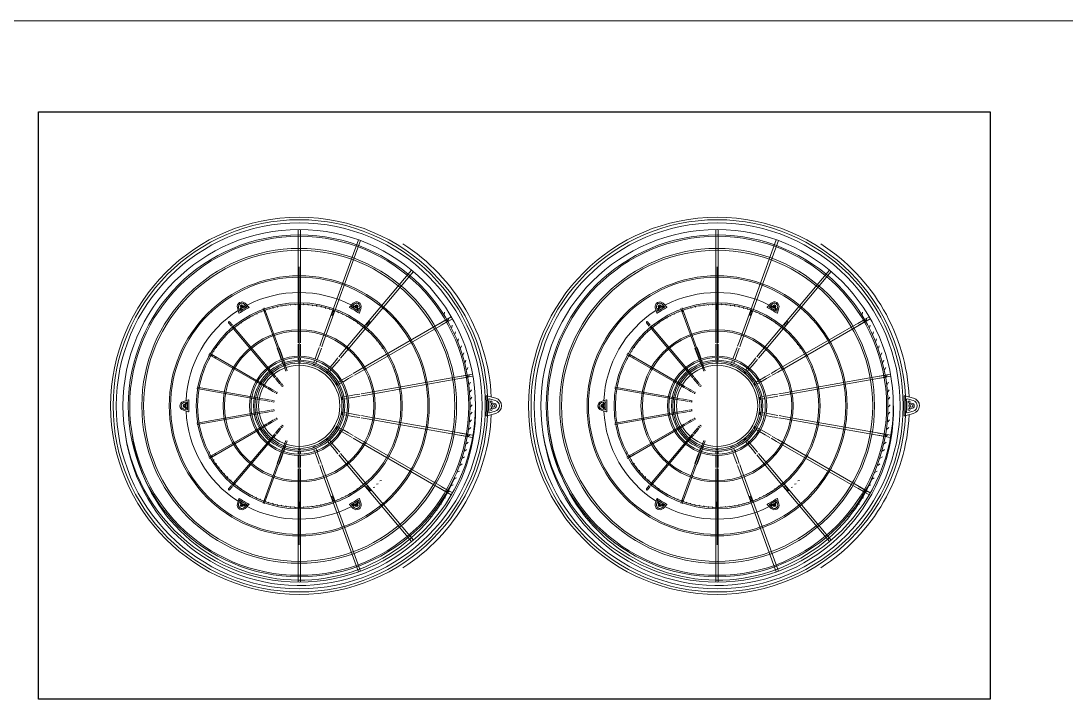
# Model space of a CAD drawing. Extents: x 3550807 to 4078732, y -628171 to -515859.
# Drawn here: x 3572096.5 to 3572481.6, y -550260.6 to -550010.8 of the extents above; entities that cross this region are included whole.
import ezdxf

# ---------------------------------------------------------------- set-up
doc = ezdxf.new("R2010")
doc.units = 0
doc.header["$LTSCALE"] = 6
doc.header["$MEASUREMENT"] = 0
doc.linetypes.add('ACAD_ISO04W100', pattern=[30, 24, -3, 0, -3])
doc.linetypes.add('CONTINU', pattern=[0])
for name, color, linetype, lineweight in [('0-1 AC VRV ODU', 232, 'CONTINUOUS', 15), ('axes', 40, 'ACAD_ISO04W100', 25), ('VRV ODU', 30, 'CONTINUOUS', 30)]:
    doc.layers.add(name, color=color, linetype=linetype, lineweight=lineweight)

# ---------------------------------------------------------------- blocks, each defined once
blk = doc.blocks.new('F')
at = {"layer": '0-1 AC VRV ODU', "color": 8}
for p, q in [((-0.191, 12.397), (-0.191, 4.795)), ((-0.033, 4.797), (-0.033, 12.397)), ((4.06, 11.675), (1.46, 4.532)), ((1.609, 4.479), (4.209, 11.621)), ((-0.112, -9.807), (-0.112, 9.769)), ((7.808, 9.543), (2.968, 3.775)), ((3.089, 3.673), (7.929, 9.441)), ((-2.659, 6.842), (-1.127, 2.632)), ((-1.039, 2.664), (-2.571, 6.874)), ((10.601, 6.258), (4.08, 2.493)), ((4.159, 2.356), (10.68, 6.12)), ((-4.852, 5.557), (-1.972, 2.125)), ((-1.901, 2.185), (-4.781, 5.617)), ((-0.191, 4.795), (-0.191, 4.419)), ((-0.033, 4.421), (-0.033, 4.797)), ((1.46, 4.532), (1.331, 4.179)), ((1.481, 4.126), (1.609, 4.479)), ((-1.671, 4.033), (-1.509, 3.586)), ((-1.36, 3.641), (-1.522, 4.087)), ((-0.191, 4.322), (-0.191, 3.847)), ((-0.191, 3.847), (-0.191, 3.473)), ((-0.033, 3.847), (-0.033, 4.322)), ((-0.033, 3.473), (-0.033, 3.847)), ((1.298, 4.087), (1.135, 3.641)), ((1.284, 3.586), (1.447, 4.033)), ((2.968, 3.775), (2.68, 3.432)), ((-6.473, 3.6), (-2.593, 1.359)), ((-2.547, 1.441), (-6.427, 3.681)), ((-1.509, 3.586), (-1.381, 3.236)), ((-1.232, 3.29), (-1.36, 3.641)), ((-1.347, 3.143), (-1.286, 2.975)), ((-1.138, 3.029), (-1.199, 3.197)), ((-0.191, 3.374), (-0.191, 3.196)), ((-0.191, 3.097), (-0.191, 3.049)), ((-0.191, 3.049), (-0.033, 3.049)), ((-0.033, 3.196), (-0.033, 3.374)), ((-0.033, 3.049), (-0.033, 3.097)), ((0.974, 3.197), (0.913, 3.029)), ((1.135, 3.641), (1.008, 3.29)), ((1.062, 2.975), (1.123, 3.143)), ((1.157, 3.236), (1.284, 3.586)), ((2.374, 3.068), (2.072, 2.707)), ((2.193, 2.606), (2.497, 2.967)), ((2.617, 3.357), (2.374, 3.068)), ((2.497, 2.967), (2.738, 3.255)), ((2.802, 3.331), (3.089, 3.673)), ((-1.253, 2.882), (-1.236, 2.837)), ((-1.236, 2.837), (-1.087, 2.891)), ((-1.127, 2.632), (-1.051, 2.423)), ((-1.087, 2.891), (-1.104, 2.936)), ((-0.963, 2.456), (-1.039, 2.664)), ((0.879, 2.936), (0.863, 2.891)), ((0.863, 2.891), (1.011, 2.837)), ((1.011, 2.837), (1.028, 2.882)), ((1.83, 2.419), (1.799, 2.382)), ((1.799, 2.382), (1.92, 2.28)), ((2.008, 2.631), (1.894, 2.495)), ((1.92, 2.28), (1.951, 2.317)), ((2.015, 2.393), (2.13, 2.53)), ((3.607, 2.22), (3.28, 2.031)), ((4.08, 2.493), (3.692, 2.269)), ((3.772, 2.132), (4.159, 2.356)), ((12.101, 2.215), (4.686, 0.908)), ((-1.972, 2.125), (-1.83, 1.955)), ((-1.759, 2.016), (-1.901, 2.185)), ((-1.793, 1.911), (-1.613, 1.696)), ((-1.541, 1.756), (-1.721, 1.971)), ((-1.613, 1.696), (-1.471, 1.528)), ((-1.4, 1.588), (-1.541, 1.756)), ((-1.434, 1.483), (-1.366, 1.403)), ((-1.295, 1.463), (-1.362, 1.543)), ((2.547, 1.608), (2.505, 1.584)), ((2.505, 1.584), (2.584, 1.446)), ((2.787, 1.746), (2.633, 1.657)), ((2.712, 1.52), (2.866, 1.609)), ((3.28, 2.031), (2.873, 1.796)), ((2.952, 1.659), (3.361, 1.895)), ((3.361, 1.895), (3.686, 2.083)), ((4.714, 0.752), (12.129, 2.059)), ((-7.328, 1.206), (-2.957, 0.435)), ((-2.941, 0.527), (-7.311, 1.298)), ((-2.593, 1.359), (-2.401, 1.249)), ((-2.355, 1.33), (-2.547, 1.441)), ((-2.351, 1.22), (-2.109, 1.08)), ((-2.062, 1.161), (-2.305, 1.301)), ((-2.109, 1.08), (-1.918, 0.97)), ((-1.872, 1.051), (-2.062, 1.161)), ((-1.868, 0.941), (-1.777, 0.888)), ((-1.73, 0.969), (-1.821, 1.022)), ((-1.726, 0.859), (-1.702, 0.845)), ((-1.702, 0.845), (-1.655, 0.926)), ((-1.655, 0.926), (-1.68, 0.94)), ((-1.329, 1.358), (-1.31, 1.336)), ((-1.31, 1.336), (-1.239, 1.396)), ((-1.239, 1.396), (-1.257, 1.418)), ((2.584, 1.446), (2.626, 1.471)), ((3.777, 0.747), (3.313, 0.665)), ((4.149, 0.813), (3.777, 0.747)), ((4.686, 0.908), (4.245, 0.83)), ((4.274, 0.674), (4.714, 0.752)), ((-2.957, 0.435), (-2.697, 0.389)), ((-2.681, 0.481), (-2.941, 0.527)), ((-2.64, 0.379), (-2.364, 0.331)), ((-2.348, 0.423), (-2.624, 0.471)), ((-2.364, 0.331), (-2.148, 0.293)), ((-2.131, 0.384), (-2.348, 0.423)), ((-2.09, 0.282), (-1.987, 0.264)), ((-1.971, 0.356), (-2.074, 0.374)), ((-1.929, 0.254), (-1.901, 0.249)), ((-1.885, 0.341), (-1.913, 0.346)), ((-1.901, 0.249), (-1.885, 0.341)), ((2.943, 0.6), (2.895, 0.592)), ((2.895, 0.592), (2.923, 0.436)), ((2.923, 0.436), (2.97, 0.444)), ((3.216, 0.648), (3.04, 0.617)), ((3.068, 0.461), (3.243, 0.492)), ((3.341, 0.51), (3.806, 0.592)), ((3.806, 0.592), (4.176, 0.657)), ((-2.957, -0.473), (-7.328, -1.244)), ((-7.311, -1.336), (-2.941, -0.565)), ((-2.697, -0.427), (-2.957, -0.473)), ((-2.941, -0.565), (-2.68, -0.519)), ((-2.364, -0.369), (-2.64, -0.417)), ((-2.624, -0.509), (-2.348, -0.461)), ((-2.148, -0.33), (-2.364, -0.369)), ((-2.348, -0.461), (-2.131, -0.422)), ((-1.987, -0.302), (-2.09, -0.32)), ((-2.074, -0.412), (-1.971, -0.394)), ((-1.901, -0.287), (-1.929, -0.292)), ((-1.913, -0.384), (-1.885, -0.379)), ((-1.885, -0.379), (-1.901, -0.287)), ((2.923, -0.474), (2.895, -0.63)), ((2.895, -0.63), (2.943, -0.638)), ((2.97, -0.482), (2.923, -0.474)), ((3.04, -0.655), (3.216, -0.686)), ((3.243, -0.53), (3.068, -0.499)), ((3.313, -0.703), (3.778, -0.785)), ((3.804, -0.629), (3.341, -0.547)), ((4.176, -0.695), (3.804, -0.629)), ((4.714, -0.79), (4.272, -0.712)), ((-2.63, -1.419), (-6.473, -3.638)), ((-2.402, -1.287), (-2.63, -1.419)), ((-2.583, -1.499), (-2.354, -1.367)), ((-2.109, -1.118), (-2.351, -1.258)), ((-2.305, -1.339), (-2.062, -1.199)), ((-1.918, -1.008), (-2.109, -1.118)), ((-2.062, -1.199), (-1.872, -1.089)), ((-1.777, -0.926), (-1.868, -0.979)), ((-1.821, -1.059), (-1.73, -1.007)), ((-1.702, -0.883), (-1.726, -0.897)), ((-1.655, -0.964), (-1.702, -0.883)), ((-1.68, -0.978), (-1.655, -0.964)), ((-1.366, -1.441), (-1.434, -1.521)), ((-1.31, -1.374), (-1.329, -1.396)), ((-1.239, -1.434), (-1.31, -1.374)), ((-1.257, -1.456), (-1.239, -1.434)), ((3.778, -0.785), (4.149, -0.851)), ((4.246, -0.868), (4.686, -0.945)), ((4.686, -0.945), (12.101, -2.253)), ((12.129, -2.097), (4.714, -0.79)), ((-6.427, -3.719), (-2.583, -1.499)), ((-1.999, -2.195), (-4.852, -5.595)), ((-1.83, -1.994), (-1.999, -2.195)), ((-1.928, -2.255), (-1.758, -2.053)), ((-1.613, -1.734), (-1.793, -1.949)), ((-1.721, -2.009), (-1.541, -1.794)), ((-1.471, -1.566), (-1.613, -1.734)), ((-1.541, -1.794), (-1.4, -1.626)), ((-1.362, -1.581), (-1.295, -1.501)), ((2.584, -1.484), (2.505, -1.621)), ((2.505, -1.621), (2.547, -1.646)), ((2.626, -1.509), (2.584, -1.484)), ((2.633, -1.695), (2.787, -1.784)), ((2.866, -1.647), (2.712, -1.558)), ((2.873, -1.834), (3.282, -2.07)), ((3.359, -1.932), (2.952, -1.697)), ((3.282, -2.07), (3.607, -2.258)), ((3.686, -2.121), (3.359, -1.932)), ((4.159, -2.394), (3.771, -2.169)), ((-4.781, -5.655), (-1.928, -2.255)), ((-1.141, -2.709), (-2.659, -6.88)), ((-2.571, -6.912), (-1.054, -2.741)), ((-1.236, -2.875), (-1.253, -2.92)), ((-1.087, -2.929), (-1.236, -2.875)), ((-1.051, -2.462), (-1.141, -2.709)), ((-1.104, -2.974), (-1.087, -2.929)), ((-1.054, -2.741), (-0.963, -2.493)), ((1.011, -2.875), (0.863, -2.929)), ((0.863, -2.929), (0.879, -2.974)), ((1.028, -2.92), (1.011, -2.875)), ((1.92, -2.318), (1.799, -2.42)), ((1.799, -2.42), (1.83, -2.457)), ((1.894, -2.533), (2.008, -2.669)), ((1.951, -2.355), (1.92, -2.318)), ((2.13, -2.568), (2.015, -2.431)), ((2.072, -2.745), (2.375, -3.107)), ((2.496, -3.004), (2.193, -2.643)), ((3.693, -2.307), (4.08, -2.531)), ((4.08, -2.531), (10.601, -6.296)), ((10.68, -6.158), (4.159, -2.394)), ((-1.509, -3.624), (-1.671, -4.071)), ((-1.522, -4.125), (-1.36, -3.679)), ((-1.381, -3.274), (-1.509, -3.624)), ((-1.36, -3.679), (-1.232, -3.328)), ((-1.286, -3.013), (-1.347, -3.181)), ((-1.199, -3.235), (-1.138, -3.067)), ((-0.191, -3.087), (-0.191, -3.135)), ((-0.033, -3.087), (-0.191, -3.087)), ((-0.191, -3.234), (-0.191, -3.412)), ((-0.191, -3.511), (-0.191, -3.984)), ((-0.033, -3.135), (-0.033, -3.087)), ((-0.033, -3.412), (-0.033, -3.234)), ((-0.033, -3.982), (-0.033, -3.511)), ((0.913, -3.067), (0.974, -3.235)), ((1.008, -3.328), (1.169, -3.772)), ((1.123, -3.181), (1.062, -3.013)), ((1.317, -3.716), (1.157, -3.274)), ((2.375, -3.107), (2.617, -3.395)), ((2.738, -3.293), (2.496, -3.004)), ((2.681, -3.471), (2.968, -3.813)), ((3.089, -3.711), (2.801, -3.368)), ((-0.191, -3.984), (-0.191, -4.36)), ((-0.033, -4.36), (-0.033, -3.982)), ((1.169, -3.772), (1.298, -4.125)), ((1.447, -4.071), (1.317, -3.716)), ((1.332, -4.218), (1.485, -4.638)), ((1.633, -4.584), (1.48, -4.162)), ((2.968, -3.813), (7.808, -9.581)), ((7.929, -9.479), (3.089, -3.711)), ((-0.191, -4.459), (-0.191, -4.905)), ((-0.191, -4.905), (-0.191, -12.435)), ((-0.033, -4.905), (-0.033, -4.457)), ((-0.033, -12.435), (-0.033, -4.905)), ((1.485, -4.638), (4.06, -11.713)), ((4.209, -11.659), (1.633, -4.584))]:
    blk.add_line(p, q, dxfattribs=at)
at = {"layer": '0-1 AC VRV ODU'}
for p, q in [((-4.366, 6.522), (-4.466, 6.892)), ((-3.921, 7.206), (-3.65, 6.935)), ((-2.609, 6.715), (-2.509, 6.683)), ((-2.313, 6.817), (-2.214, 6.781)), ((-2.013, 6.907), (-1.916, 6.866)), ((-1.709, 6.983), (-1.614, 6.938)), ((-1.402, 7.046), (-1.309, 6.997)), ((-1.093, 7.095), (-1.001, 7.043)), ((-0.782, 7.131), (-0.693, 7.075)), ((-0.469, 7.154), (-0.383, 7.093)), ((-0.156, 7.162), (-0.072, 7.098)), ((-0.155, 7.028), (-0.155, 6.748)), ((-0.069, 6.749), (-0.069, 7.028)), ((0.158, 7.158), (0.238, 7.09)), ((0.47, 7.139), (0.548, 7.068)), ((0.782, 7.107), (0.857, 7.032)), ((1.092, 7.061), (1.163, 6.983)), ((1.4, 7.002), (1.467, 6.921)), ((1.704, 6.929), (1.769, 6.845)), ((2.006, 6.843), (2.066, 6.757)), ((2.303, 6.744), (2.36, 6.655)), ((2.596, 6.632), (2.648, 6.541)), ((3.425, 6.935), (3.696, 7.207)), ((4.241, 6.892), (4.141, 6.522)), ((-4.818, 5.662), (-5.014, 5.895)), ((-4.008, 6.014), (-3.903, 6.005)), ((-3.741, 6.179), (-3.636, 6.165)), ((-3.467, 6.331), (-3.363, 6.313)), ((-3.187, 6.471), (-3.084, 6.448)), ((-2.901, 6.599), (-2.799, 6.572)), ((-2.563, 6.588), (-2.467, 6.326)), ((-2.387, 6.355), (-2.482, 6.617)), ((2.258, 6.617), (2.162, 6.355)), ((2.243, 6.326), (2.338, 6.588)), ((2.883, 6.508), (2.932, 6.414)), ((3.165, 6.371), (3.21, 6.276)), ((3.441, 6.222), (3.481, 6.125)), ((3.71, 6.061), (3.746, 5.962)), ((4.789, 5.895), (4.593, 5.662)), ((10.205, 6.022), (9.794, 5.785)), ((9.867, 5.659), (10.278, 5.896)), ((10.124, 6.59), (10.108, 6.411)), ((10.402, 6.137), (10.379, 5.959)), ((-5.085, 5.835), (-4.889, 5.602)), ((-5.033, 5.251), (-4.919, 5.261)), ((-4.762, 5.454), (-4.656, 5.459)), ((-4.519, 5.652), (-4.413, 5.652)), ((-4.267, 5.839), (-4.162, 5.834)), ((3.971, 5.889), (4.003, 5.788)), ((4.225, 5.705), (4.252, 5.603)), ((4.477, 5.538), (4.502, 5.426)), ((4.665, 5.602), (4.861, 5.835)), ((4.735, 5.315), (4.755, 5.202)), ((10.661, 5.672), (10.63, 5.496)), ((10.899, 5.197), (10.86, 5.022)), ((-5.642, 4.564), (-5.539, 4.587)), ((-5.436, 4.801), (-5.333, 4.819)), ((-5.278, 5.013), (-5.164, 5.028)), ((4.983, 5.08), (4.998, 4.966)), ((5.221, 4.835), (5.231, 4.72)), ((5.361, 4.631), (5.366, 4.525)), ((11.116, 4.712), (11.07, 4.539)), ((-6.192, 3.803), (-6.093, 3.839)), ((-6.02, 4.065), (-5.919, 4.096)), ((-5.836, 4.318), (-5.734, 4.346)), ((5.559, 4.387), (5.559, 4.282)), ((5.745, 4.136), (5.741, 4.03)), ((11.312, 4.218), (11.258, 4.047)), ((11.485, 3.715), (11.424, 3.547)), ((-6.502, 3.258), (-6.407, 3.303)), ((-6.353, 3.534), (-6.256, 3.574)), ((-6.236, 3.467), (-5.994, 3.328)), ((-5.952, 3.402), (-6.194, 3.541)), ((11.637, 3.206), (11.569, 3.04)), ((11.767, 2.69), (11.691, 2.528)), ((11.649, 2.129), (11.182, 2.046)), ((11.208, 1.903), (11.674, 1.986)), ((11.874, 2.169), (11.791, 2.011)), ((11.958, 1.645), (11.868, 1.49)), ((12.019, 1.116), (11.923, 0.966)), ((-8.274, 0.295), (-7.904, 0.394)), ((12.057, 0.586), (11.954, 0.44)), ((12.072, 0.055), (11.963, -0.087)), ((13.106, 0.683), (13.735, 0.515)), ((-7.904, -0.433), (-8.274, -0.334)), ((12.063, -0.477), (11.948, -0.614)), ((13.735, -0.552), (13.106, -0.72)), ((12.032, -1.007), (11.911, -1.139)), ((11.182, -2.084), (11.649, -2.167)), ((11.674, -2.023), (11.207, -1.941)), ((11.899, -2.062), (11.767, -2.183)), ((11.977, -1.536), (11.85, -1.663)), ((11.799, -2.584), (11.662, -2.699)), ((-6.462, -3.374), (-6.444, -3.27)), ((-6.31, -3.647), (-6.296, -3.543)), ((-5.995, -3.366), (-6.236, -3.505)), ((-6.194, -3.579), (-5.952, -3.44)), ((11.53, -3.612), (11.383, -3.715)), ((11.676, -3.101), (11.534, -3.21)), ((-6.146, -3.914), (-6.137, -3.809)), ((-5.97, -4.174), (-5.965, -4.068)), ((-5.783, -4.425), (-5.783, -4.32)), ((11.362, -4.117), (11.211, -4.213)), ((-5.586, -4.668), (-5.59, -4.563)), ((-5.378, -4.903), (-5.387, -4.798)), ((-5.151, -5.104), (-5.166, -4.99)), ((10.961, -5.101), (10.803, -5.184)), ((11.172, -4.613), (11.017, -4.703)), ((-4.89, -5.64), (-5.085, -5.873)), ((-5.014, -5.933), (-4.818, -5.7)), ((-4.903, -5.339), (-4.923, -5.225)), ((-4.645, -5.562), (-4.67, -5.45)), ((-4.45, -5.743), (-4.477, -5.641)), ((-4.196, -5.927), (-4.227, -5.826)), ((4.042, -5.877), (3.937, -5.872)), ((4.294, -5.69), (4.189, -5.69)), ((4.594, -5.7), (4.789, -5.933)), ((4.861, -5.873), (4.665, -5.64)), ((5.211, -5.758), (5.097, -5.768)), ((5.456, -5.521), (5.342, -5.536)), ((5.691, -5.272), (5.578, -5.292)), ((9.795, -5.823), (10.205, -6.06)), ((10.278, -5.934), (9.867, -5.697)), ((10.729, -5.579), (10.567, -5.655)), ((-4.465, -6.93), (-4.366, -6.56)), ((-3.934, -6.099), (-3.97, -6)), ((-3.665, -6.26), (-3.706, -6.163)), ((-3.39, -6.409), (-3.434, -6.314)), ((-3.108, -6.546), (-3.157, -6.452)), ((-2.82, -6.67), (-2.873, -6.579)), ((-2.467, -6.364), (-2.563, -6.626)), ((-2.482, -6.655), (-2.387, -6.393)), ((2.162, -6.393), (2.258, -6.655)), ((2.338, -6.626), (2.242, -6.363)), ((2.676, -6.637), (2.574, -6.61)), ((2.962, -6.509), (2.859, -6.486)), ((3.242, -6.369), (3.138, -6.351)), ((3.516, -6.217), (3.412, -6.203)), ((3.783, -6.052), (3.678, -6.043)), ((4.142, -6.56), (4.241, -6.93)), ((4.956, -5.985), (4.841, -5.99)), ((10.203, -6.503), (10.035, -6.564)), ((10.476, -6.047), (10.311, -6.115)), ((-4.284, -6.682), (-4.368, -6.629)), ((-3.65, -6.973), (-3.921, -7.245)), ((-3.797, -6.964), (-3.709, -7.009)), ((-2.528, -6.782), (-2.584, -6.693)), ((-2.23, -6.881), (-2.291, -6.795)), ((-1.929, -6.967), (-1.993, -6.883)), ((-1.624, -7.04), (-1.692, -6.959)), ((-1.316, -7.099), (-1.388, -7.021)), ((-1.007, -7.145), (-1.081, -7.07)), ((-0.695, -7.177), (-0.773, -7.106)), ((-0.382, -7.195), (-0.463, -7.128)), ((-0.155, -6.787), (-0.155, -7.066)), ((-0.069, -7.2), (-0.152, -7.136)), ((-0.069, -7.066), (-0.069, -6.786)), ((0.244, -7.192), (0.158, -7.131)), ((0.557, -7.169), (0.468, -7.113)), ((0.868, -7.133), (0.777, -7.081)), ((1.178, -7.084), (1.084, -7.035)), ((1.485, -7.021), (1.389, -6.976)), ((1.788, -6.944), (1.691, -6.904)), ((2.089, -6.855), (1.99, -6.819)), ((2.385, -6.752), (2.284, -6.721)), ((3.697, -7.244), (3.426, -6.973)), ((9.91, -6.947), (9.74, -7.001)), ((9.269, -7.794), (9.094, -7.833)), ((9.599, -7.377), (9.426, -7.424))]:
    blk.add_line(p, q, dxfattribs=at)
for points in [[(-3.808, 6.966), (-3.985, 7.142, 0.341062), (-4.268, 7.179, 0.335015), (-4.378, 6.915), (-4.314, 6.674, 0.228587), (-4.302, 6.66, 0.227505), (-4.284, 6.661, 0.288703)], [(4.088, 6.674), (4.153, 6.916, 0.341062), (4.043, 7.179, 0.335015), (3.76, 7.143), (3.583, 6.966, 0.228587), (3.577, 6.949, 0.227505), (3.587, 6.934, 0.288703)], [(-8.009, 0.272), (-8.251, 0.208, 0.341062), (-8.424, -0.019, 0.335015), (-8.251, -0.246), (-8.009, -0.311, 0.228587), (-7.992, -0.308, 0.227505), (-7.983, -0.292, 0.288703)], [(13.285, -0.513), (13.695, -0.404, 0.341062), (13.989, -0.018, 0.335015), (13.695, 0.367), (13.285, 0.476, 0.228587), (13.256, 0.471, 0.227505), (13.241, 0.444, 0.288703)], [(-4.313, -6.712), (-4.378, -6.953, 0.341062), (-4.268, -7.217, 0.335015), (-3.984, -7.181), (-3.808, -7.004, 0.228587), (-3.802, -6.987, 0.227505), (-3.812, -6.972, 0.288703)], [(3.584, -7.004), (3.76, -7.18, 0.341062), (4.044, -7.217, 0.335015), (4.154, -6.953), (4.089, -6.712, 0.228587), (4.077, -6.698, 0.227505), (4.059, -6.699, 0.288703)]]:
    blk.add_lwpolyline(points, format="xyb", dxfattribs=at)
for centre, radius in [((-0.112, -0.019), 13.288), ((-0.112, -0.019), 13.11), ((-0.112, -0.019), 12.891), ((-0.112, -0.019), 12.416), ((-0.112, -0.019), 12.04), ((-0.112, -0.019), 11.941), ((-4.235, 6.807), 0.042), ((-4.15, 6.974), 0.111), ((-4.15, 6.974), 0.0525), ((-3.962, 6.965), 0.042), ((3.738, 6.965), 0.042), ((3.925, 6.974), 0.111), ((3.925, 6.974), 0.0525), ((4.011, 6.807), 0.042), ((-8.187, -0.019), 0.111), ((-8.187, -0.019), 0.0525), ((-8.085, 0.139), 0.042), ((13.415, 0.248), 0.0713), ((13.588, -0.019), 0.189), ((13.588, -0.019), 0.0891), ((-8.085, -0.177), 0.042), ((13.415, -0.286), 0.0713), ((-4.235, -6.845), 0.042), ((-4.15, -7.012), 0.111), ((-4.15, -7.012), 0.0525), ((-3.962, -7.003), 0.042), ((3.738, -7.003), 0.042), ((3.925, -7.012), 0.111), ((3.925, -7.012), 0.0525), ((4.011, -6.845), 0.042)]:
    blk.add_circle(centre, radius, dxfattribs=at)
at = {"layer": '0-1 AC VRV ODU', "color": 8}
for radius in [11.09, 10.963, 9.162, 9.063, 7.262, 7.163, 5.362, 5.263, 3.493, 3.394, 3.216, 3.117, 3.008, 2.862]:
    blk.add_circle((-0.112, -0.019), radius, dxfattribs=at)
at = {"layer": '0-1 AC VRV ODU'}
for centre, radius, start, end in [((-0.112, -0.019), 13.545, 2.61197, 57.39366), ((-0.112, -0.019), 7.984, 62.61686, 117.39648), ((-0.112, -0.019), 7.984, 122.62174, 177.39367), ((-4.153, 6.976), 0.324, 119.72986, 195.02167), ((-0.113, -0.018), 7.774, 117.10917, 122.89083), ((-4.151, 6.973), 0.328, 45.511, 119.72986), ((-0.113, -0.018), 7.874, 118.01694, 121.98306), ((-3.823, 6.951), 0.0203, 301.0459, 46.02183), ((-3.67, 6.921), 0.0264, 308.95619, 351.04381), ((-3.665, 6.92), 0.021, 351.04381, 44.97845), ((-2.523, 6.604), 0.0428, 18.87373, 201.12663), ((-0.18, 7.127), 0.0255, 354.18776, 60.27806), ((-0.112, 7.029), 0.0428, 358.87373, 181.12663), ((2.298, 6.604), 0.0428, 338.87373, 161.12663), ((3.438, 6.921), 0.0191, 132.00655, 191.97137), ((3.442, 6.922), 0.0235, 191.97137, 239.87571), ((-0.112, -0.018), 7.774, 57.10917, 62.89083), ((-0.112, -0.018), 7.874, 58.01694, 61.98306), ((3.925, 6.978), 0.324, 59.72986, 135.02167), ((4.069, 6.679), 0.0203, 241.0459, 346.02183), ((3.923, 6.974), 0.328, 345.511, 59.72986), ((-5.05, 5.866), 0.0467, 38.87373, 221.12663), ((-4.348, 6.526), 0.0191, 192.00655, 251.97137), ((-4.346, 6.53), 0.0235, 251.97137, 299.87571), ((4.119, 6.532), 0.0264, 248.95619, 291.04381), ((4.121, 6.527), 0.021, 291.04381, 344.97845), ((4.826, 5.866), 0.0467, 318.87373, 141.12663), ((10.243, 5.959), 0.0726, 298.87373, 121.12663), ((-6.216, 3.505), 0.0428, 58.87373, 241.12663), ((11.663, 2.057), 0.0726, 278.87373, 101.12663), ((-8.186, -0.021), 0.328, 105.511, 179.72986), ((-8.004, 0.253), 0.0203, 1.0459, 106.02183), ((-0.114, -0.019), 7.874, 178.01694, 181.98306), ((-7.898, 0.374), 0.021, 51.04381, 104.97845), ((-0.114, -0.019), 7.774, 177.10917, 182.89083), ((-7.902, 0.37), 0.0264, 8.95619, 51.04381), ((13.101, 0.647), 0.0398, 131.97137, 179.87571), ((-0.11, -0.018), 13.188, 357.10917, 2.89083), ((13.096, 0.652), 0.0323, 72.00655, 131.97137), ((-0.11, -0.018), 13.359, 358.01694, 1.98306), ((13.593, -0.016), 0.549, 359.72986, 75.02167), ((-0.089, -0.28), 12.399, 188.42603, 1.20731), ((-8.19, -0.021), 0.324, 179.72986, 255.02167), ((-0.112, -0.019), 7.984, 182.62173, 237.38803), ((-7.898, -0.415), 0.0191, 252.00655, 311.97137), ((-7.901, -0.411), 0.0235, 311.97137, 359.87571), ((-0.112, -0.019), 13.545, 302.61197, 357.38803), ((13.103, -0.678), 0.0448, 188.95619, 231.04381), ((13.097, -0.685), 0.0356, 231.04381, 284.97845), ((13.276, -0.48), 0.0345, 181.0459, 286.02183), ((13.586, -0.016), 0.556, 285.511, 359.72986), ((-0.099, -0.407), 11.896, 187.76628, 336.94903), ((11.663, -2.095), 0.0726, 258.87373, 81.12663), ((-6.216, -3.543), 0.0428, 118.87373, 301.12663), ((-5.05, -5.904), 0.0467, 138.87373, 321.12663), ((4.826, -5.904), 0.0467, 218.87373, 41.12663), ((-4.345, -6.565), 0.021, 111.04381, 164.97845), ((-4.343, -6.57), 0.0264, 68.95619, 111.04381), ((-0.113, -0.02), 7.774, 237.10917, 242.89083), ((-2.523, -6.642), 0.0428, 158.87373, 341.12663), ((2.298, -6.642), 0.0428, 198.87373, 21.12663), ((-0.111, -0.02), 7.774, 297.10917, 302.89083), ((4.122, -6.568), 0.0235, 71.97137, 119.87571), ((4.123, -6.564), 0.0191, 12.00655, 71.97137), ((10.243, -5.997), 0.0726, 238.87373, 61.12663), ((-4.148, -7.012), 0.328, 165.511, 239.72986), ((-4.293, -6.717), 0.0203, 61.0459, 166.02183), ((-4.15, -7.016), 0.324, 239.72986, 315.02167), ((-0.113, -0.02), 7.874, 238.01694, 241.98306), ((-0.112, -0.019), 7.984, 242.61685, 297.38521), ((-3.667, -6.96), 0.0235, 11.97137, 59.87571), ((-3.662, -6.959), 0.0191, 312.00655, 11.97137), ((-0.112, -7.067), 0.0428, 178.87373, 1.12663), ((3.44, -6.958), 0.021, 171.04381, 224.97845), ((3.446, -6.959), 0.0264, 128.95619, 171.04381), ((3.598, -6.989), 0.0203, 121.0459, 226.02183), ((-0.111, -0.02), 7.874, 298.01694, 301.98306), ((3.926, -7.01), 0.328, 225.511, 299.72986), ((3.928, -7.014), 0.324, 299.72986, 15.02167)]:
    blk.add_arc(centre, radius, start, end, dxfattribs=at)
at = {"layer": '0-1 AC VRV ODU', "color": 8}
blk.add_arc((1.14, -3.227), 0.0495, 292.72091, 110, dxfattribs=at)
blk = doc.blocks.new('ODU 16HP')
at = {"layer": 'VRV ODU'}
blk.add_lwpolyline([(55515.518, 169187.058), (55565.118, 169187.058), (55565.118, 169156.458), (55515.518, 169156.458)], close=True, dxfattribs=at)
at = {"layer": 'VRV ODU', "xscale": 0.7396515999481473, "yscale": 0.7396515999481473, "zscale": 0.7396515999481473}
for p in [(55529.19, 169171.753), (55550.965, 169171.753)]:
    blk.add_blockref('F', p, dxfattribs=at)

msp = doc.modelspace()

# ---------------------------------------------------------------- linework, layer by layer
at = {"layer": 'axes', "color": 7, "linetype": 'CONTINU', "lineweight": 0}
msp.add_line((3571134.86, -550010.76), (3576094.48, -550010.76), dxfattribs=at)

# ---------------------------------------------------------------- block references
at = {"layer": 'VRV ODU', "xscale": 7.069984054318447, "yscale": 7.069984054318447, "zscale": 7.069984054318447}
msp.add_blockref('ODU 16HP', (3179609.16, -1746194.07), dxfattribs=at)

doc.saveas('drawing.dxf')
